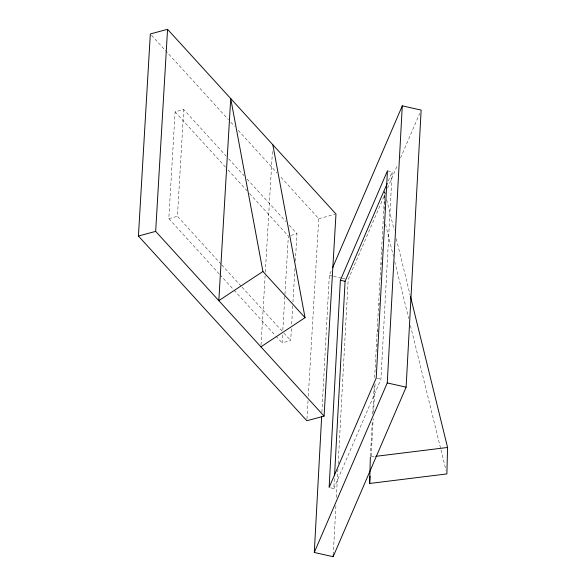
<?xml version="1.0" encoding="UTF-8"?>
<svg xmlns="http://www.w3.org/2000/svg" width="586" height="586" viewBox="0 0 586 586"><rect width="100%" height="100%" fill="white"/><g stroke="black" fill="none" stroke-linecap="round" stroke-linejoin="round"><path stroke-width="0.44" stroke-dasharray="2.93 2.2" d="M384.27 209.927L384.555 198.976M384.577 198.068L384.738 191.681L385.398 194.347M321.904 412.105L329.317 275.391L331.844 269.516M330.694 487.845L333.837 488.548L334.379 478.506M333.244 554.876L335.91 505.659M336.357 497.455L337.888 469.203M338.188 463.738L348.172 279.632L385.383 193.182M370.396 456.098L372.33 420.536M372.674 414.156L374.205 385.888M374.652 377.684L384.738 191.681M371.15 456.106L373.179 418.726M373.524 412.346L375.106 383.163M377.135 345.784L377.23 343.96M377.875 332.108L377.977 330.284M379.362 304.757L379.457 302.933M381.537 264.638L381.632 262.814M382.277 250.962L382.38 249.138M333.837 488.548L380.929 379.142L392.173 171.888L387.456 170.826M219.296 273.984L168.819 218.629L175.111 111.86L183.726 109.538L226.196 156.118M221.134 264.235L177.433 216.3L183.726 109.538M261.034 345.015L265.106 275.83M265.319 272.19L272.505 150.214M291.389 328.658L290.693 340.525L282.078 342.854L282.613 333.727M282.833 330.072L288.363 236.085L249.585 193.548M291.66 324.102L292.736 305.848M292.949 302.2L294.941 268.432M295.366 261.136L296.977 233.755L288.363 224.306M306.961 418.939L308.031 400.736M308.302 396.18L318.755 218.681L280.027 176.21M388.218 181.074L392.173 171.888M387.551 188.143L397.66 164.644M400.553 157.934L419.701 113.45M168.819 218.629L177.433 216.3M318.755 218.681L335.126 214.264M290.949 235.389L296.977 233.755M371.26 456.897L374.894 456.443M329.317 275.391L332.745 276.16M333.602 276.358L341.316 278.086M342.173 278.284L346.458 279.244M377.003 378.256L380.929 379.142M151.562 35.299L228.394 119.573M230.855 122.269L234.547 126.32M238.231 130.363L276.958 172.833M228.657 158.821L244.047 175.697M247.124 179.074L285.902 221.603M175.111 111.86L225.581 167.222M228.042 169.925L247.124 190.853M221.757 264.909L241.454 286.517M242.069 287.191L283.309 332.423M283.924 333.097L290.693 340.525M219.911 274.666L233.448 289.513M234.063 290.187L275.31 335.426M275.925 336.1L282.078 342.854M386.701 199.672L394.122 229.873M396.304 238.751L410.266 295.593M385.588 224.35L393.44 256.324M394.744 261.656L408.706 318.498M410.456 325.604L440.775 449.059M440.994 449.945L446.012 470.368"/><path stroke-width="0.88" d="M410.486 296.487L447.565 447.47L446.884 473.92L369.663 483.465L370.352 457.007M332.57 267.839L402.289 105.854L421.144 110.095L406.113 387.163L333.141 556.7L314.286 552.466L321.655 416.661M340.363 280.24L329.127 487.486L376.212 378.08L387.456 170.826L340.363 280.24L345.081 281.295L387.141 183.579M334.533 475.766L345.081 281.295M333.141 556.7L333.244 554.876M369.663 483.465L370.059 476.169M314.286 552.466L387.258 382.929L402.289 105.854M138.435 236.033L150.331 33.951L167.559 29.3L335.983 214.029L324.08 416.104L306.852 420.755L138.435 236.033L155.664 231.375L324.08 416.104M155.664 231.375L167.559 29.3M262.924 271.472L218.82 300.647L230.723 98.573L262.924 271.472L305.035 317.656L260.924 346.831M375.802 456.333L447.565 447.47M387.258 382.929L406.113 387.163M272.827 144.757L305.035 317.656"/></g></svg>
